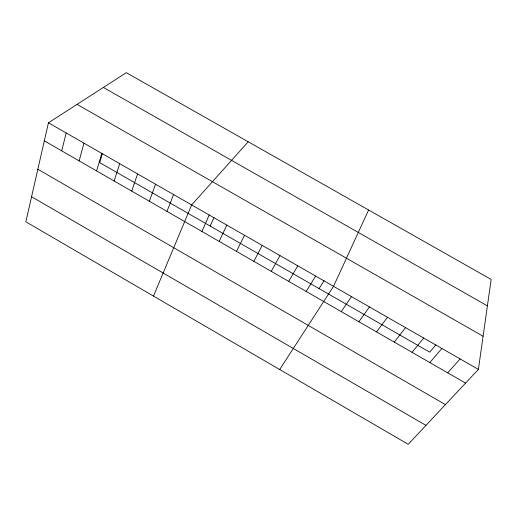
<?xml version="1.0" encoding="UTF-8"?>
<svg xmlns="http://www.w3.org/2000/svg" width="517" height="517" viewBox="0 0 517 517"><rect width="100%" height="100%" fill="white"/><g stroke="black" fill="none" stroke-linecap="round" stroke-linejoin="round"><path stroke-width="0.78" d="M478.393 369.409L491.15 279.445L126.31 72.69L48.449 122.787L25.85 221.812L408.23 444.31L478.393 369.409L48.449 122.787M61.717 150.841L66.189 132.959M79.146 160.865L83.967 143.157M96.621 170.914L101.797 153.387M102.405 153.497L99.71 162.603L429.73 352.161L435.934 344.813M114.147 180.995L119.673 163.643M131.712 191.096L137.593 173.919M149.323 201.223L155.559 184.226M166.978 211.375L173.576 194.56M153.484 296.079L191.639 204.926L248.205 141.768M201.901 231.467L209.217 215.007M210.154 226.039L214.006 217.515M368.615 210.005L333.536 286.321L279.684 369.513M219.169 241.394L226.84 225.115M236.482 251.352L244.509 235.254M253.841 261.337L262.222 245.413M271.238 271.341L279.981 255.598M288.68 281.371L297.786 265.816M306.167 291.433L315.641 276.052M319.073 288.602L324.081 280.653M341.278 311.622L351.482 296.609M358.895 321.755L369.468 306.93M376.563 331.914L387.504 317.276M394.271 342.099L405.587 327.649M412.03 352.31L423.72 338.047M429.827 362.553L441.899 348.477M447.677 372.815L460.124 358.927M103.374 87.444L487.402 305.857M77.059 104.376L483.098 336.25M44.333 140.844L465.565 383.103M37.844 169.246L445.415 404.611M31.576 196.725L425.963 425.381"/></g></svg>
